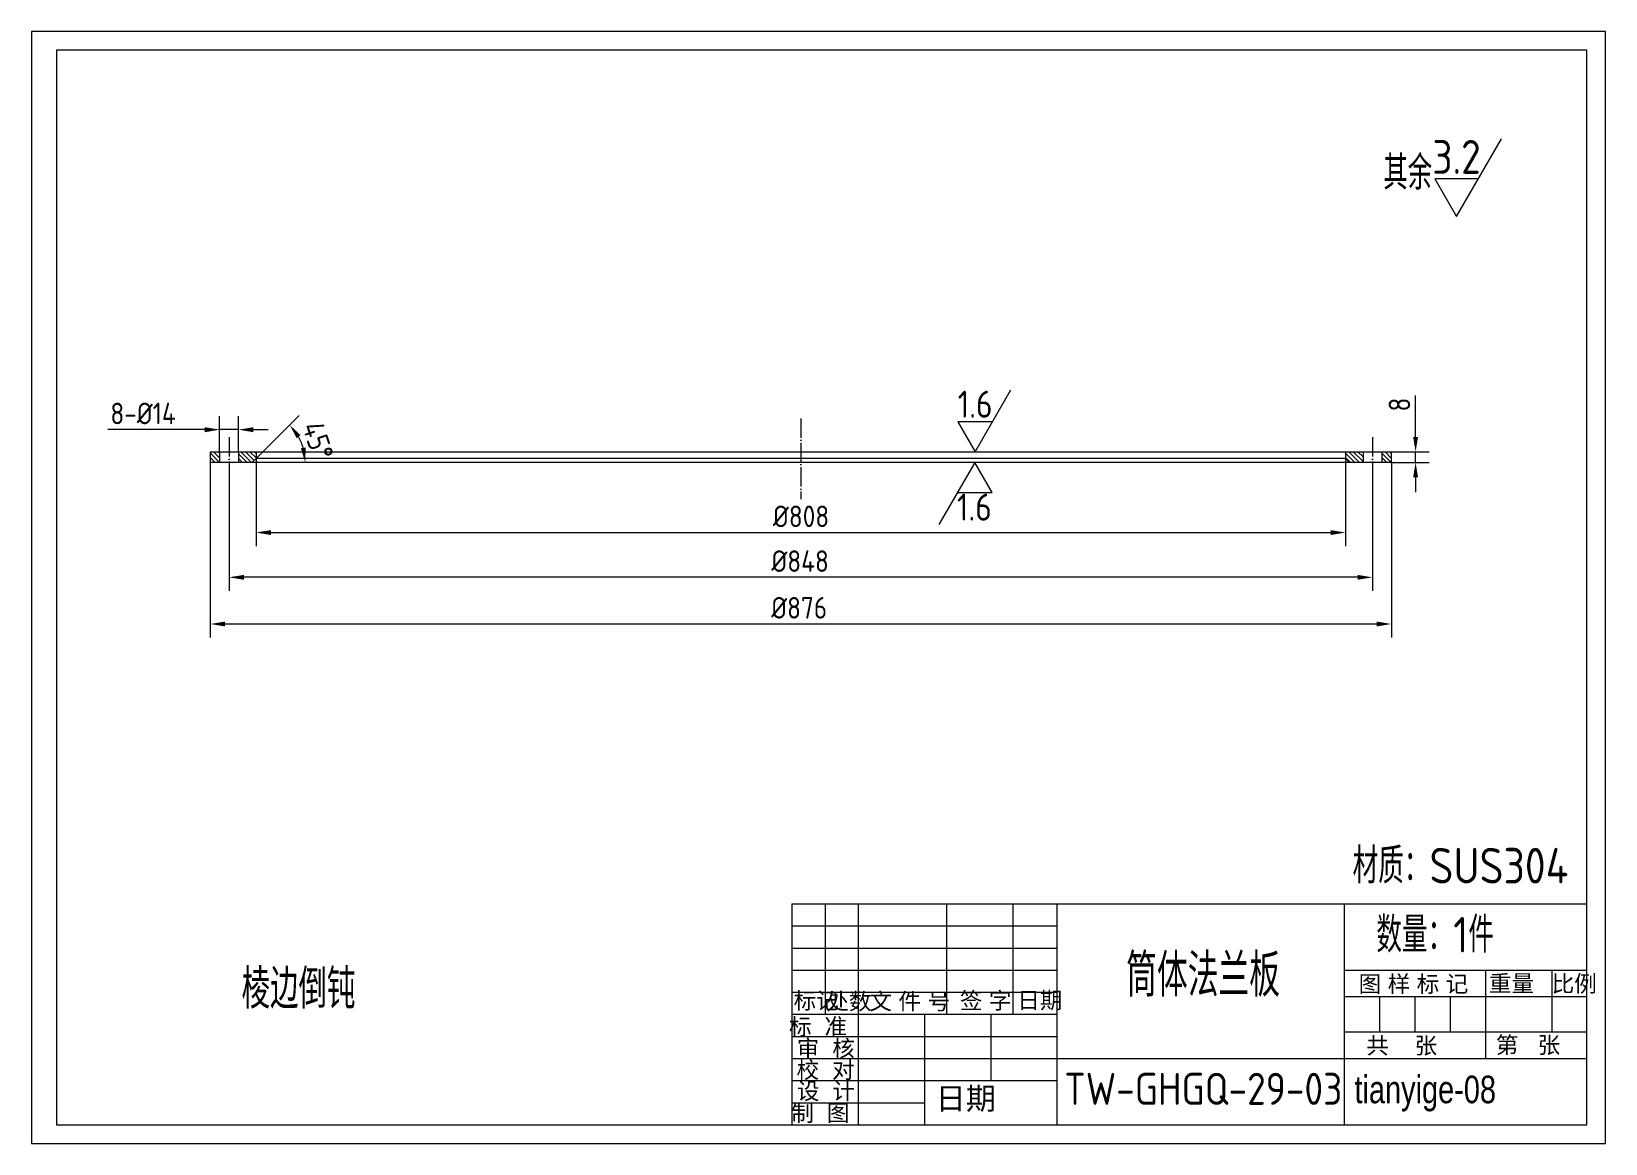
# Model space of a CAD drawing. Header units: millimetres. Extents: x 3618 to 4785, y 1081 to 1906.
import ezdxf

# ---------------------------------------------------------------- set-up
doc = ezdxf.new("R2010")
doc.units = ezdxf.units.MM
doc.linetypes.add('ACAD_ISO04W100', pattern=[30, 24, -3, 0, -3])
doc.layers.add('实线', color=2, linetype='Continuous')
doc.layers.add('标注', color=3, linetype='Continuous', lineweight=13)
doc.styles.get("Standard").update_dxf_attribs({"font": 'arial.ttf'})
doc.styles.add('工程字', font='gbenor.shx', dxfattribs={"bigfont": 'gbcbig.shx'})
doc.dimstyles.new('ISO-25', dxfattribs={"dimtxt": 2.5, "dimasz": 2.5, "dimexe": 1.25, "dimexo": 0.625, "dimtad": 1, "dimtxsty": 'Standard', "dimcen": 2.5, "dimadec": 0, "dimazin": 0, "dimtfac": 1, "dimtmove": 0, "dimatfit": 3, "dimfxl": 0, "dimarcsym": 0})

# ---------------------------------------------------------------- blocks, each defined once
blk = doc.blocks.new('*D8')
at = {"color": 0, "linetype": 'Continuous', "lineweight": 13, "transparency": 16777216}
for p, q in [((3750.2, 1586.2), (3750.2, 1456.5)), ((4626.2, 1586.2), (4626.2, 1456.5)), ((3761.2, 1466.5), (4615.2, 1466.5))]:
    blk.add_line(p, q, dxfattribs=at)
at = {"color": 0, "linetype": 'Continuous', "transparency": 16777216}
for points in [[(3761.2, 1468.3), (3761.2, 1464.7), (3750.2, 1466.5)], [(4615.2, 1468.3), (4615.2, 1464.7), (4626.2, 1466.5)]]:
    blk.add_solid(points, dxfattribs=at)
at = {"layer": 'Defpoints', "color": 0, "linetype": 'Continuous', "transparency": 16777216}
for p in [(3750.2, 1586.2), (4626.2, 1586.2), (4626.2, 1466.5)]:
    blk.add_point(p, dxfattribs=at)
at = {"color": 0, "linetype": 'Continuous', "lineweight": 13, "transparency": 16777216, "insert": (4187, 1478.5), "char_height": 16, "attachment_point": 5, "style": '工程字'}
blk.add_mtext('%%c876', dxfattribs=at)
blk = doc.blocks.new('*D9')
at = {"color": 0, "linetype": 'Continuous', "lineweight": 13, "transparency": 16777216}
for p, q in [((3764.2, 1577.5), (3764.2, 1491.1)), ((4612.2, 1577.5), (4612.2, 1491.1)), ((4601.2, 1501.1), (3775.2, 1501.1))]:
    blk.add_line(p, q, dxfattribs=at)
at = {"color": 0, "linetype": 'Continuous', "transparency": 16777216}
for points in [[(3775.2, 1502.9), (3775.2, 1499.3), (3764.2, 1501.1)], [(4601.2, 1502.9), (4601.2, 1499.3), (4612.2, 1501.1)]]:
    blk.add_solid(points, dxfattribs=at)
at = {"layer": 'Defpoints', "color": 0, "linetype": 'Continuous', "transparency": 16777216}
for p in [(3764.2, 1577.5), (4612.2, 1577.5), (3764.2, 1501.1)]:
    blk.add_point(p, dxfattribs=at)
at = {"color": 0, "linetype": 'Continuous', "lineweight": 13, "transparency": 16777216, "insert": (4187.7, 1513.1), "char_height": 16, "attachment_point": 5, "style": '工程字'}
blk.add_mtext('%%c848', dxfattribs=at)
blk = doc.blocks.new('*D10')
at = {"color": 0, "linetype": 'Continuous', "lineweight": 13, "transparency": 16777216}
for p, q in [((3784.2, 1589.2), (3784.2, 1524.3)), ((4592.2, 1589.2), (4592.2, 1524.3)), ((3795.2, 1534.3), (4581.2, 1534.3))]:
    blk.add_line(p, q, dxfattribs=at)
at = {"color": 0, "linetype": 'Continuous', "transparency": 16777216}
for points in [[(3795.2, 1536.1), (3795.2, 1532.5), (3784.2, 1534.3)], [(4581.2, 1536.1), (4581.2, 1532.5), (4592.2, 1534.3)]]:
    blk.add_solid(points, dxfattribs=at)
at = {"layer": 'Defpoints', "color": 0, "linetype": 'Continuous', "transparency": 16777216}
for p in [(3784.2, 1589.2), (4592.2, 1589.2), (4592.2, 1534.3)]:
    blk.add_point(p, dxfattribs=at)
at = {"color": 0, "linetype": 'Continuous', "lineweight": 13, "transparency": 16777216, "insert": (4188.4, 1546.3), "char_height": 16, "attachment_point": 5, "style": '工程字'}
blk.add_mtext('%%c808', dxfattribs=at)
blk = doc.blocks.new('*D11')
at = {"color": 0, "linetype": 'Continuous', "lineweight": 13, "transparency": 16777216}
for p, q in [((3757.2, 1594.2), (3757.2, 1620.6)), ((3771.2, 1594.2), (3771.2, 1620.6)), ((3746.2, 1610.6), (3674.4, 1610.6)), ((3771.2, 1610.6), (3757.2, 1610.6)), ((3782.2, 1610.6), (3793.2, 1610.6))]:
    blk.add_line(p, q, dxfattribs=at)
at = {"color": 0, "linetype": 'Continuous', "transparency": 16777216}
for points in [[(3746.2, 1612.4), (3746.2, 1608.7), (3757.2, 1610.6)], [(3782.2, 1612.4), (3782.2, 1608.7), (3771.2, 1610.6)]]:
    blk.add_solid(points, dxfattribs=at)
at = {"layer": 'Defpoints', "color": 0, "linetype": 'Continuous', "transparency": 16777216}
for p in [(3771.2, 1610.6), (3757.2, 1594.2), (3771.2, 1594.2)]:
    blk.add_point(p, dxfattribs=at)
at = {"color": 0, "linetype": 'Continuous', "lineweight": 13, "transparency": 16777216, "insert": (3700.4, 1622.6), "char_height": 16, "attachment_point": 5, "style": '工程字'}
blk.add_mtext('8-%%c14', dxfattribs=at)
blk = doc.blocks.new('*D12')
at = {"color": 0, "linetype": 'Continuous', "lineweight": 13, "transparency": 16777216}
for p, q in [((4644.2, 1605.2), (4644.2, 1635.9)), ((4626.2, 1594.2), (4654.2, 1594.2)), ((4644.2, 1586.2), (4644.2, 1594.2)), ((4626.2, 1586.2), (4654.2, 1586.2)), ((4644.2, 1575.2), (4644.2, 1564.2))]:
    blk.add_line(p, q, dxfattribs=at)
at = {"color": 0, "linetype": 'Continuous', "transparency": 16777216}
for points in [[(4642.3, 1605.2), (4646, 1605.2), (4644.2, 1594.2)], [(4642.3, 1575.2), (4646, 1575.2), (4644.2, 1586.2)]]:
    blk.add_solid(points, dxfattribs=at)
at = {"layer": 'Defpoints', "color": 0, "linetype": 'Continuous', "transparency": 16777216}
for p in [(4626.2, 1594.2), (4626.2, 1586.2), (4644.2, 1586.2)]:
    blk.add_point(p, dxfattribs=at)
at = {"color": 0, "linetype": 'Continuous', "lineweight": 13, "transparency": 16777216, "insert": (4632.2, 1629.2), "char_height": 16, "attachment_point": 5, "rotation": 90, "style": '工程字'}
blk.add_mtext('8', dxfattribs=at)
blk = doc.blocks.new('*D13')
at = {"color": 0, "linetype": 'Continuous', "lineweight": 13, "transparency": 16777216}
blk.add_line((3784.2, 1589.2), (3816.2, 1621.2), dxfattribs=at)
blk.add_arc((3781.2, 1586.2), 39.5, 15.9928, 29.0072, dxfattribs=at)
at = {"color": 0, "linetype": 'Continuous', "transparency": 16777216}
for points in [[(3814.3, 1604.3), (3817.2, 1606.5), (3809.1, 1614.2)], [(3821, 1597.4), (3817.4, 1596.8), (3820.7, 1586.2)]]:
    blk.add_solid(points, dxfattribs=at)
at = {"layer": 'Defpoints', "color": 0, "linetype": 'Continuous', "transparency": 16777216}
for p in [(3815.4, 1606), (3784.2, 1589.2), (3750.2, 1586.2), (3781.2, 1586.2), (4626.2, 1586.2)]:
    blk.add_point(p, dxfattribs=at)
at = {"color": 0, "linetype": 'Continuous', "lineweight": 13, "transparency": 16777216, "insert": (3830.1, 1602.4), "char_height": 16, "attachment_point": 5, "rotation": 288.2725, "style": '工程字'}
blk.add_mtext('45°', dxfattribs=at)

msp = doc.modelspace()

# ---------------------------------------------------------------- hatches: boundary and pattern name
at = {"lineweight": 9}
h = msp.add_hatch(dxfattribs=at)
h.set_pattern_fill('LINE', color=3, scale=0.75, angle=135, style=0)
h.set_pattern_definition([(135, (-132371.5699, -3599.332), (-1.683798023, -1.683798023), [])])
h.paths.add_polyline_path([(4605.172, 1594.209), (4592.172, 1594.209), (4592.172, 1589.209), (4595.172, 1586.209), (4605.172, 1586.209)])
h.paths.add_polyline_path([(4626.172, 1594.209), (4619.172, 1594.209), (4619.172, 1586.209), (4624.172, 1586.209), (4626.172, 1586.209)])
h.paths.add_polyline_path([(3784.172, 1594.209), (3771.172, 1594.209), (3771.172, 1586.209), (3781.172, 1586.209), (3784.172, 1589.209)])
h.paths.add_polyline_path([(3757.172, 1594.209), (3750.172, 1594.209), (3750.172, 1586.209), (3757.172, 1586.209)])

# ---------------------------------------------------------------- linework, layer by layer
at = {"color": 7, "lineweight": 13}
for p, q in [((4658.376, 1796.497), (4674.483, 1768.599)), ((4304.639, 1616.463), (4317.488, 1594.209)), ((4330.088, 1563.954), (4317.239, 1586.209)), ((4279.901, 1177.099), (4279.901, 1095.181)), ((4181.599, 1111.564), (4279.901, 1111.564))]:
    msp.add_line(p, q, dxfattribs=at)
at = {"color": 1, "linetype": 'ACAD_ISO04W100', "lineweight": 13, "ltscale": 0.6}
for p, q in [((4188.172, 1618.968), (4188.172, 1559.095)), ((3764.172, 1604.974), (3764.172, 1576.184)), ((4612.172, 1604.974), (4612.172, 1576.184))]:
    msp.add_line(p, q, dxfattribs=at)
at = {"lineweight": 18}
for p, q in [((3750.172, 1594.209), (3750.172, 1586.209)), ((3750.172, 1594.209), (4626.172, 1594.209)), ((3781.172, 1586.209), (3784.172, 1589.209)), ((3784.172, 1594.209), (3784.172, 1589.209)), ((4592.172, 1589.209), (3784.172, 1589.209)), ((4592.172, 1594.209), (4592.172, 1589.209)), ((4595.172, 1586.209), (4592.172, 1589.209)), ((4626.172, 1594.209), (4626.172, 1586.209)), ((4626.172, 1586.209), (3750.172, 1586.209))]:
    msp.add_line(p, q, dxfattribs=at)
at = {"linetype": 'Continuous', "lineweight": 18}
for p, q in [((3757.172, 1594.209), (3757.172, 1586.209)), ((3771.172, 1594.209), (3771.172, 1586.209)), ((4605.172, 1594.209), (4605.172, 1586.209)), ((4619.172, 1594.209), (4619.172, 1586.209))]:
    msp.add_line(p, q, dxfattribs=at)
at = {"layer": '实线', "color": 7, "linetype": 'Continuous', "lineweight": 13}
for p, q in [((3617.651, 1905.82), (3617.651, 1081.3)), ((4785.027, 1905.82), (3617.651, 1905.82)), ((4785.027, 1081.3), (4785.027, 1905.82)), ((3636.136, 1891.939), (3636.136, 1095.181)), ((4771.146, 1891.939), (3636.136, 1891.939)), ((4771.146, 1095.181), (4771.146, 1891.939)), ((3636.136, 1095.181), (4771.146, 1095.181)), ((3617.651, 1081.3), (4785.027, 1081.3))]:
    msp.add_line(p, q, dxfattribs=at)
at = {"layer": '实线', "color": 7, "lineweight": 13}
for p, q in [((4181.599, 1259.018), (4771.146, 1259.018)), ((4181.599, 1259.018), (4181.599, 1095.181)), ((4206.175, 1259.018), (4206.175, 1177.099)), ((4230.75, 1259.018), (4230.75, 1095.181)), ((4296.285, 1259.018), (4296.285, 1177.099)), ((4345.436, 1259.018), (4345.436, 1177.099)), ((4378.204, 1259.018), (4378.204, 1095.181)), ((4591.192, 1259.018), (4591.192, 1095.181)), ((4181.599, 1242.634), (4378.204, 1242.634)), ((4181.599, 1226.25), (4378.204, 1226.25)), ((4181.599, 1209.867), (4378.204, 1209.867)), ((4591.192, 1209.867), (4771.146, 1209.867)), ((4696.047, 1209.867), (4696.047, 1144.332)), ((4745.199, 1209.867), (4745.199, 1163.992)), ((4181.599, 1193.483), (4378.204, 1193.483)), ((4591.192, 1190.206), (4771.146, 1190.206)), ((4617.406, 1190.206), (4617.406, 1163.992)), ((4643.62, 1190.206), (4643.62, 1163.992)), ((4669.833, 1190.206), (4669.833, 1163.992)), ((4181.599, 1177.099), (4378.204, 1177.099)), ((4329.052, 1177.099), (4329.052, 1127.948)), ((4181.599, 1160.716), (4378.204, 1160.716)), ((4591.192, 1163.992), (4771.146, 1163.992)), ((4181.599, 1144.332), (4771.146, 1144.332)), ((4181.599, 1127.948), (4378.204, 1127.948))]:
    msp.add_line(p, q, dxfattribs=at)
at = {"layer": '标注', "color": 7, "linetype": 'Continuous', "lineweight": 13}
for p, q in [((4674.483, 1768.599), (4707.772, 1826.257)), ((4690.59, 1796.497), (4658.376, 1796.497)), ((4317.488, 1594.209), (4344.043, 1640.204)), ((4330.337, 1616.463), (4304.639, 1616.463)), ((4317.239, 1586.209), (4290.684, 1540.213)), ((4304.39, 1563.954), (4330.088, 1563.954))]:
    msp.add_line(p, q, dxfattribs=at)

# ---------------------------------------------------------------- texts
at = {"layer": '实线', "color": 7, "lineweight": 15, "style": '工程字'}
for s, height, p in [('材质：SUS304', 26.3933, (4597.46, 1274.087)), ('数量：1件', 26.3933, (4615.049, 1222.905)), ('筒体法兰板', 31.6719, (4429.565, 1190.204)), ('棱边倒钝', 29.3259, (3773.475, 1181.263)), ('TW-GHGQ-29-03', 23.75396, (4383.607, 1109.967))]:
    msp.add_text(s, height=height, dxfattribs=at).set_placement(p)
at = {"layer": '实线', "color": 7, "lineweight": 13}
for s, height, p in [(' 图 样 标 记', 12.2878, (4597.137, 1193.499)), ('重量', 12.2878, (4698.511, 1193.841)), ('比例', 12.2878, (4745.098, 1193.688)), ('标记', 12.2878, (4182.852, 1181.091)), ('处数', 12.2878, (4207.098, 1180.574)), ('文 件 号', 12.2878, (4239.079, 1180.56)), ('签 字', 12.2878, (4306.182, 1181.161)), ('日期', 12.2878, (4348.71, 1181.388)), (' 标  准', 12.2878, (4174.691, 1161.853)), ('审  核', 12.2878, (4185.218, 1145.731)), ('共    张', 12.2878, (4607.62, 1147.817)), ('第   张', 12.2878, (4703.629, 1148.223)), ('校  对', 12.2878, (4185.029, 1129.681)), ('设  计', 12.2878, (4185.372, 1114.007)), ('日期', 16.3837, (4288.277, 1106.536)), (' 制  图', 12.2878, (4176.484, 1097.81))]:
    msp.add_text(s, height=height, dxfattribs=at).set_placement(p)
at = {"layer": '实线', "color": 7, "lineweight": 13, "width": 0.75}
msp.add_text('tianyige-08', height=20.47963, dxfattribs=at).set_placement((4598.845, 1111.163))
at = {"layer": '实线', "color": 7, "lineweight": 13, "attachment_point": 5, "style": '工程字'}
for s, insert, char_height in [('3.2', (4674.538, 1812.816), 25.0923), ('其余', (4638.356, 1801.08), 25.0923), ('1.6', (4317.532, 1629.482), 20.0167), ('1.6', (4316.956, 1553.162), 20.0167)]:
    msp.add_mtext(s, dxfattribs=dict(at, insert=insert, char_height=char_height))

# ---------------------------------------------------------------- dimensions: what is measured, and where the dimension line sits
at = {"color": 6, "linetype": 'Continuous', "lineweight": 13}
dim = msp.add_linear_dim(base=(4644.178, 1586.209), p1=(4626.172, 1594.209), p2=(4626.172, 1586.209), angle=90, dimstyle='ISO-25', override={"dimtxt": 16, "dimasz": 11, "dimexe": 10, "dimexo": 0, "dimgap": 4, "dimtxsty": '工程字', "dimlwd": 13, "dimlwe": 13}, dxfattribs=at)
dim.commit()
dim.dimension.update_dxf_attribs({"geometry": '*D12', "text_midpoint": (4644.178, 1629.209), "dimtype": 160})
for base, p1, p2, text, picture, middle in [((3771.172, 1610.565), (3757.172, 1594.209), (3771.172, 1594.209), '8-%%c<>', '*D11', (3700.422, 1610.565)), ((4592.172, 1534.302), (3784.172, 1589.209), (4592.172, 1589.209), '%%c<>', '*D10', (4188.397, 1534.302)), ((4626.172, 1466.487), (3750.172, 1586.209), (4626.172, 1586.209), '%%c<>', '*D8', (4186.983, 1466.487)), ((3764.172, 1501.101), (4612.172, 1577.537), (3764.172, 1577.537), '%%c<>', '*D9', (4187.69, 1501.101))]:
    dim = msp.add_linear_dim(base=base, p1=p1, p2=p2, text=text, dimstyle='ISO-25', override={"dimtxt": 16, "dimasz": 11, "dimexe": 10, "dimexo": 0, "dimgap": 4, "dimtxsty": '工程字', "dimlwd": 13, "dimlwe": 13}, dxfattribs=at)
    dim.commit()
    dim.dimension.update_dxf_attribs({"geometry": picture, "text_midpoint": middle, "dimtype": 160})
dim = msp.add_angular_dim_2l(base=(3815.412, 1605.977), line1=((4626.172, 1586.209), (3750.172, 1586.209)), line2=((3781.172, 1586.209), (3784.172, 1589.209)), dimstyle='ISO-25', override={"dimtxt": 16, "dimasz": 11, "dimexe": 10, "dimexo": 0, "dimgap": 4, "dimtxsty": '工程字', "dimlwd": 13, "dimlwe": 13}, dxfattribs=at)
dim.commit()
dim.dimension.update_dxf_attribs({"geometry": '*D13', "text_midpoint": (3818.715, 1598.605), "dimtype": 162})

doc.saveas('drawing.dxf')
